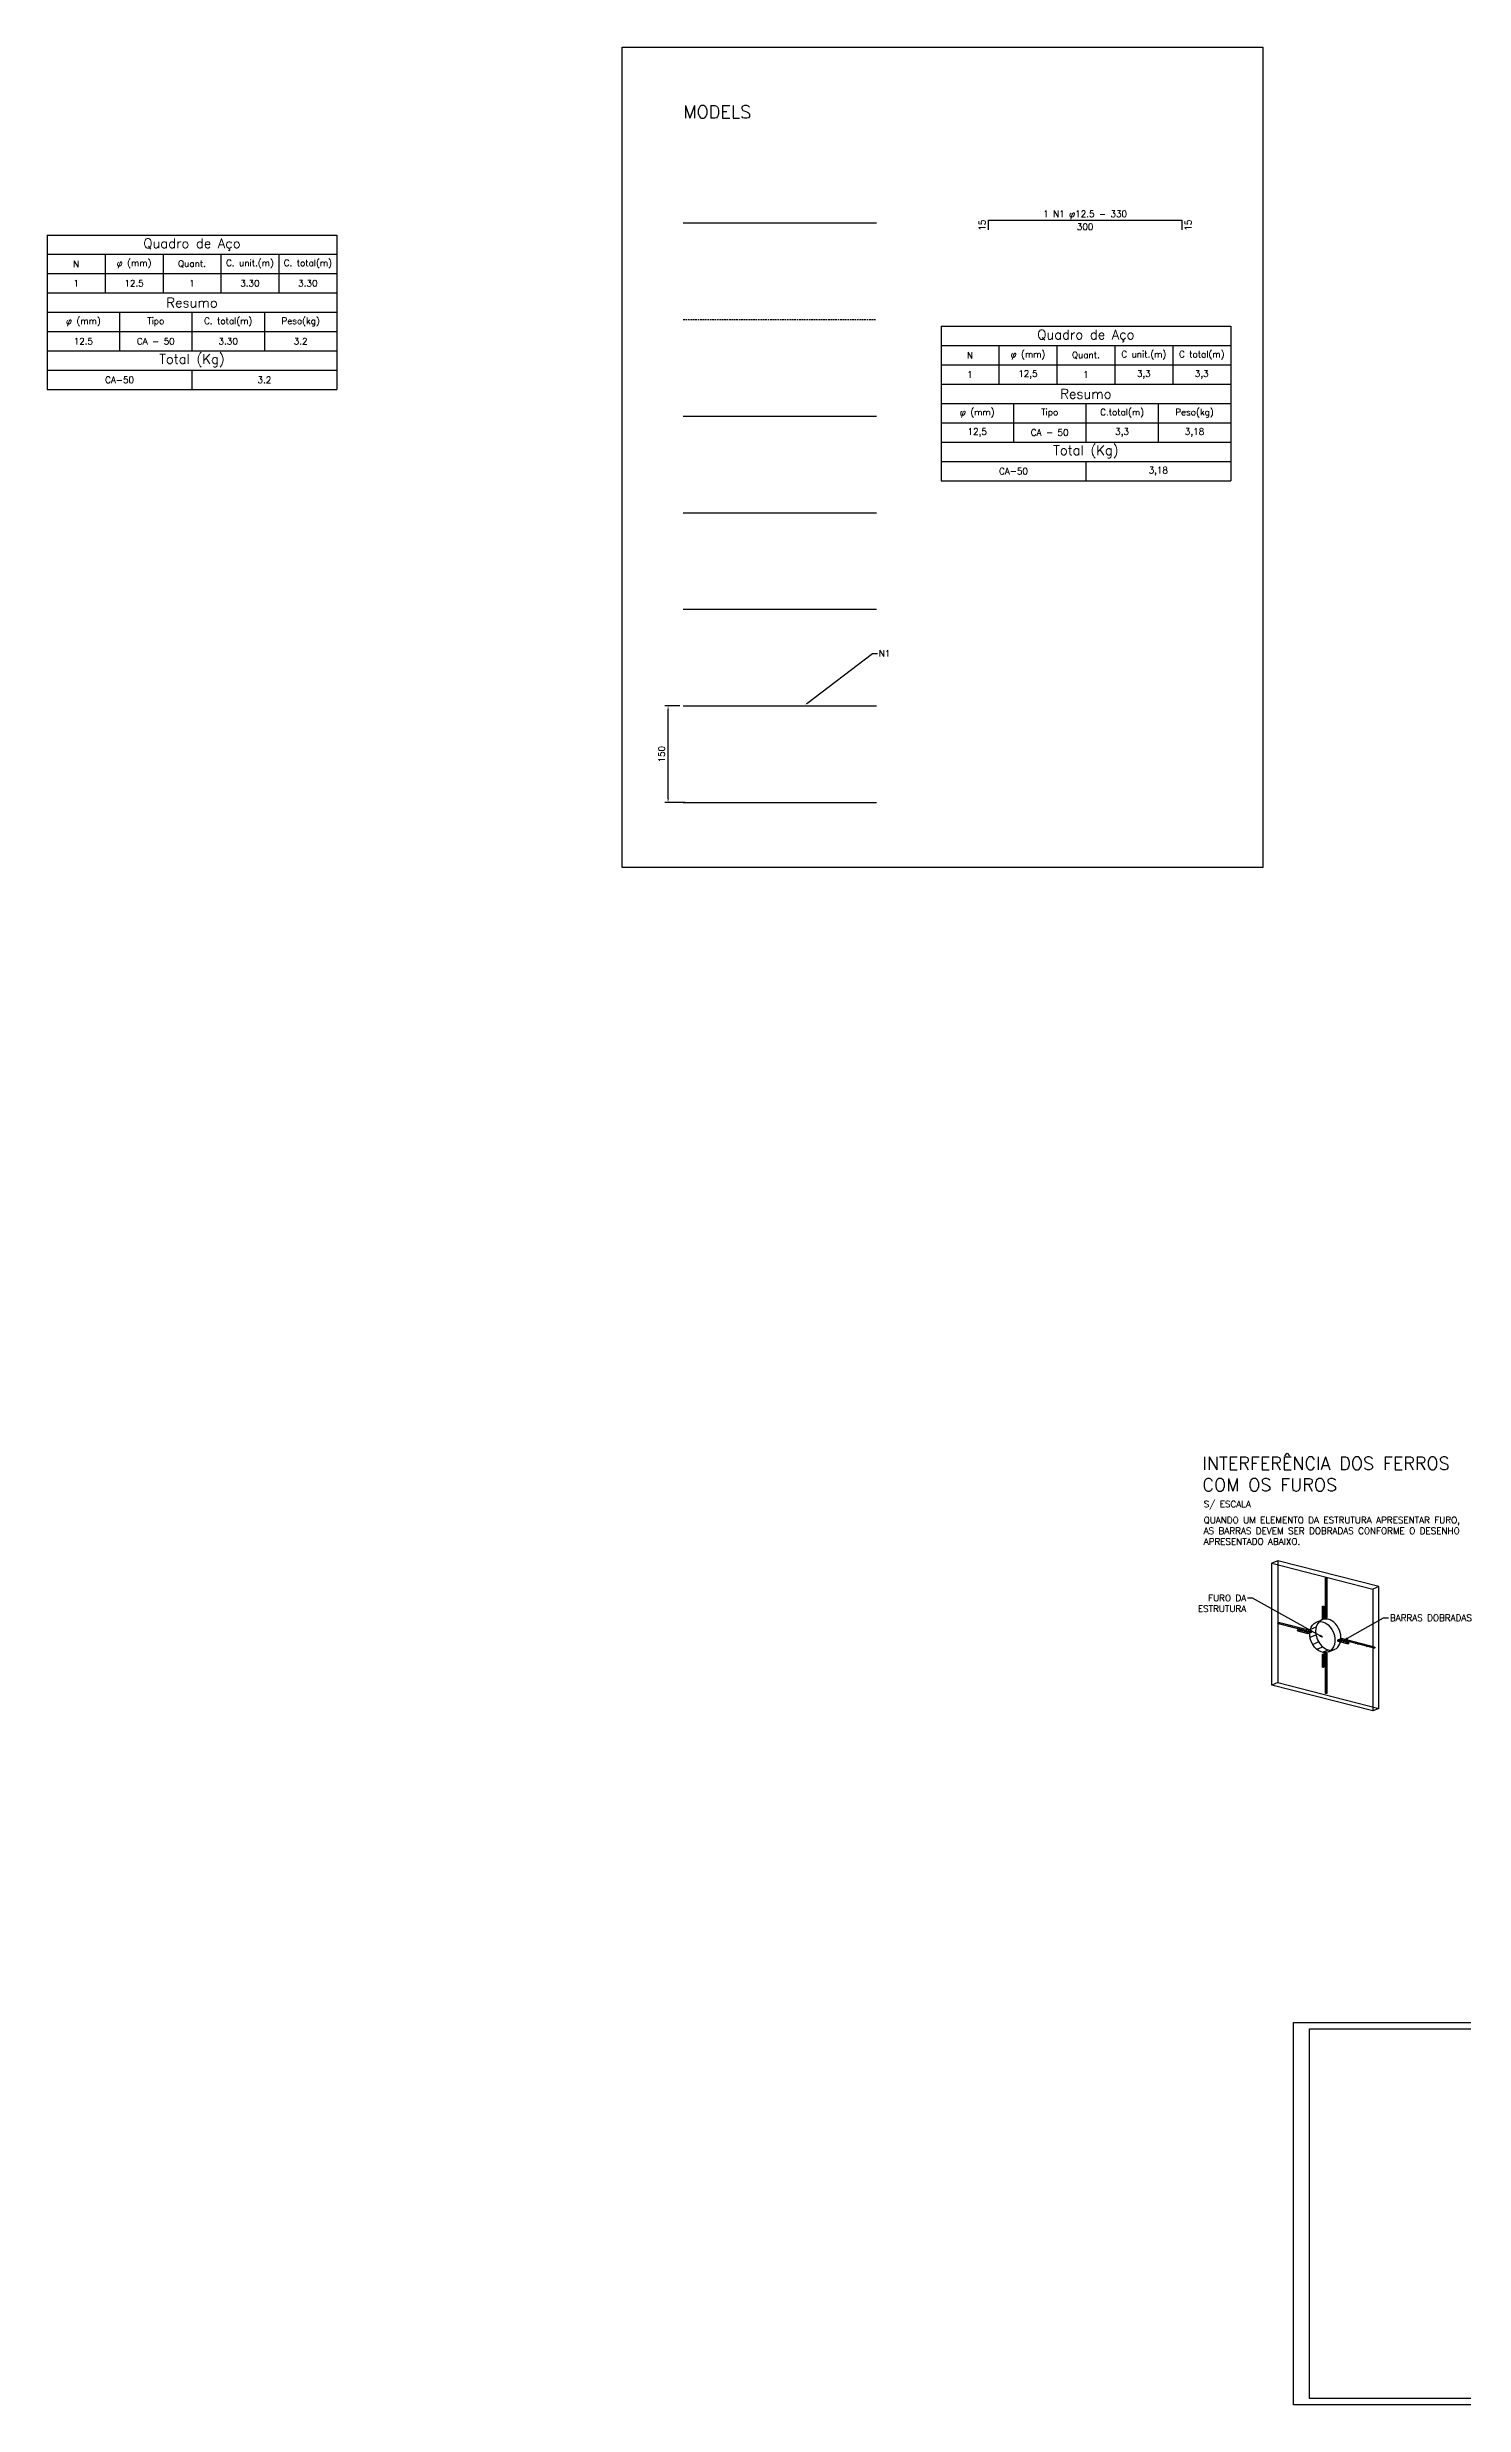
# Model space of a CAD drawing. Header units: inches. Extents: x 204712 to 217368, y 8428740 to 8432917.
# Drawn here: x 204712 to 206913, y 8429256 to 8432917 of the extents above; entities that cross this region are included whole.
import ezdxf
from ezdxf import colors
from ezdxf.entities.mleader import LeaderData, LeaderLine
from ezdxf.enums import TextEntityAlignment as Align
from ezdxf.math import Vec2, Vec3

# ---------------------------------------------------------------- set-up
doc = ezdxf.new("R2010")
doc.units = ezdxf.units.IN
doc.header["$LTSCALE"] = 10
doc.header["$MEASUREMENT"] = 0
doc.linetypes.add('DASHDOT', pattern=[1, 0.5, -0.25, 0, -0.25])
doc.linetypes.add('HIDDEN', pattern=[0.375, 0.25, -0.125])
for name, color, linetype in [('05', 5, 'Continuous'), ('1', 1, 'Continuous'), ('2', 2, 'Continuous'), ('3', 3, 'Continuous'), ('4', 4, 'Continuous'), ('5', 5, 'Continuous'), ('BAR-EIXOS', 80, 'DASHDOT'), ('hidden', 1, 'HIDDEN'), ('Layer8', 8, 'Continuous'), ('MARGEM-01', 1, 'Continuous'), ('MARGEM-02', 5, 'Continuous'), ('Parede', 3, 'Continuous'), ('PH-2201', 7, 'Continuous')]:
    doc.layers.add(name, color=color, linetype=linetype)
doc.styles.add('ROMANS', font='romans')
doc.styles.add('STYLE-ROMANS', font='romans.shx')
doc.dimstyles.new('DIST 1-50', dxfattribs={"dimtxt": 10, "dimasz": 7, "dimexe": 5, "dimexo": 5, "dimgap": 5, "dimtad": 1, "dimdec": 0, "dimzin": 12, "dimdsep": 46, "dimtxsty": 'STYLE-ROMANS', "dimblk2": 'OBLIQUE', "dimcen": 0, "dimdle": 5, "dimclrd": 1, "dimclre": 1, "dimclrt": 3, "dimadec": 1, "dimazin": 0, "dimtfac": 1, "dimtdec": 0, "dimtix": 1, "dimtmove": 1, "dimatfit": 3, "dimldrblk": 'OPEN30', "dimfxl": 0, "dimtolj": 1, "dimtzin": 0, "dimarcsym": 0})
doc.dimstyles.new('FERRO 1-50', dxfattribs={"dimtxt": 10, "dimasz": 5, "dimexe": 5, "dimexo": 5, "dimgap": 5, "dimtad": 1, "dimdec": 0, "dimzin": 12, "dimdsep": 46, "dimtxsty": 'STYLE-ROMANS', "dimblk1": 'OBLIQUE', "dimblk2": 'OBLIQUE', "dimsah": 1, "dimcen": 0, "dimdle": 5, "dimse1": 1, "dimse2": 1, "dimsd1": 1, "dimsd2": 1, "dimclrd": 1, "dimclre": 1, "dimclrt": 3, "dimadec": 1, "dimazin": 3, "dimtfac": 1, "dimtdec": 0, "dimtix": 1, "dimtmove": 1, "dimatfit": 3, "dimldrblk": 'OPEN30', "dimfxl": 0, "dimtolj": 1, "dimtzin": 0, "dimarcsym": 0})
pattern_1 = [(45, (-1256.074, -8.4796), (-2.2097086912, 2.2097086912), [])]

# ---------------------------------------------------------------- blocks, each defined once
blk = doc.blocks.new('*D22')
at = {"layer": 'Defpoints', "color": 0}
for p in [(206174.8, 8432648.3), (206174.8, 8432648.3), (206174.8, 8432633.3)]:
    blk.add_point(p, dxfattribs=at)
at = {"layer": '1', "color": 3, "insert": (206164.8, 8432640.8), "char_height": 10, "attachment_point": 5, "rotation": 90, "style": 'STYLE-ROMANS'}
blk.add_mtext('\\A1;15', dxfattribs=at)
blk = doc.blocks.new('_Oblique')
at = {"layer": 'BAR-EIXOS', "color": 0, "lineweight": -2}
blk.add_line((-0.5, -0.5), (0.5, 0.5), dxfattribs=at)
blk = doc.blocks.new('_Open30')
at = {"layer": 'Layer8', "color": 0, "lineweight": -2}
for p, q in [((-1, 0.27), (0, 0)), ((0, 0), (-1, -0.27)), ((0, 0), (-1, 0))]:
    blk.add_line(p, q, dxfattribs=at)
blk = doc.blocks.new('*D23')
at = {"layer": 'Defpoints', "color": 0}
for p in [(206174.8, 8432648.3), (206474.8, 8432648.3), (206474.8, 8432628.3)]:
    blk.add_point(p, dxfattribs=at)
at = {"layer": '1', "color": 3, "insert": (206324.8, 8432638.3), "char_height": 10, "attachment_point": 5, "style": 'STYLE-ROMANS'}
blk.add_mtext('\\A1;300', dxfattribs=at)
blk = doc.blocks.new('*D24')
at = {"layer": 'Defpoints', "color": 0}
for p in [(206474.8, 8432648.3), (206474.8, 8432633.3), (206494.8, 8432633.3)]:
    blk.add_point(p, dxfattribs=at)
at = {"layer": '1', "color": 3, "insert": (206484.8, 8432640.8), "char_height": 10, "attachment_point": 5, "rotation": 90, "style": 'STYLE-ROMANS'}
blk.add_mtext('\\A1;15', dxfattribs=at)
blk = doc.blocks.new('*T26')
at = {"layer": '3', "color": 0, "linetype": 'ByBlock', "lineweight": -2}
for p, q in [((0, 0), (450, 0)), ((0, 0), (0, -90)), ((450, 0), (450, -90)), ((0, -30), (450, -30)), ((90, -30), (90, -90)), ((180, -30), (180, -90)), ((270, -30), (270, -90)), ((360, -30), (360, -90)), ((0, -60), (450, -60)), ((0, -90), (450, -90))]:
    blk.add_line(p, q, dxfattribs=at)
at = {"layer": '3', "color": 2, "char_height": 10, "width": 87, "attachment_point": 5, "style": 'ROMANS'}
for s, insert in [('φ (mm)', (135, -45)), ('C unit.(m)', (315, -45)), ('C total(m)', (405, -45)), ('N', (45, -45)), ('1', (45, -75)), ('12,5', (135, -75)), ('Quant.', (225, -45)), ('1', (225, -75)), ('3,3', (315, -75)), ('3,3', (405, -75))]:
    blk.add_mtext(s, dxfattribs=dict(at, insert=insert))
at = {"layer": '3', "color": 4, "insert": (225, -15), "char_height": 15, "width": 447, "attachment_point": 5, "style": 'ROMANS'}
blk.add_mtext('Quadro de Aço', dxfattribs=at)
blk = doc.blocks.new('*T27')
at = {"layer": '3', "color": 0, "linetype": 'ByBlock', "lineweight": -2}
for p, q in [((0, 0), (450, 0)), ((0, 0), (0, -90)), ((450, 0), (450, -90)), ((0, -30), (450, -30)), ((112.5, -30), (112.5, -90)), ((225, -30), (225, -90)), ((337.5, -30), (337.5, -90)), ((0, -60), (450, -60)), ((0, -90), (450, -90))]:
    blk.add_line(p, q, dxfattribs=at)
at = {"layer": '3', "color": 2, "char_height": 10, "width": 109.5, "attachment_point": 5, "style": 'ROMANS'}
for s, insert in [('φ (mm)', (56.25, -45)), ('C.total(m)', (281.25, -45)), ('Peso(kg)', (393.75, -45)), ('12,5', (56.25, -75)), ('CA - 50', (168.75, -75)), ('Tipo', (168.75, -45)), ('3,3', (281.25, -75)), ('3,18', (393.75, -75))]:
    blk.add_mtext(s, dxfattribs=dict(at, insert=insert))
at = {"layer": '3', "color": 4, "insert": (225, -15), "char_height": 15, "width": 447, "attachment_point": 5, "style": 'ROMANS'}
blk.add_mtext('Resumo', dxfattribs=at)
blk = doc.blocks.new('*T28')
at = {"layer": '3', "color": 0, "linetype": 'ByBlock', "lineweight": -2}
for p, q in [((0, 0), (450, 0)), ((0, 0), (0, -60)), ((450, 0), (450, -60)), ((0, -30), (450, -30)), ((225, -30), (225, -60)), ((0, -60), (450, -60))]:
    blk.add_line(p, q, dxfattribs=at)
at = {"layer": '3', "color": 4, "insert": (225, -15), "char_height": 15, "width": 447, "attachment_point": 5, "style": 'ROMANS'}
blk.add_mtext('Total (Kg)', dxfattribs=at)
at = {"layer": '3', "color": 2, "char_height": 10, "width": 222, "attachment_point": 5, "style": 'ROMANS'}
for s, insert in [('CA-50', (112.5, -45)), ('3,18', (337.5, -45))]:
    blk.add_mtext(s, dxfattribs=dict(at, insert=insert))
blk = doc.blocks.new('*D48')
at = {"color": 1, "lineweight": -2}
for p, q in [((205695.5, 8431894.2), (205672, 8431894.2)), ((205677, 8431751.2), (205677, 8431887.2)), ((205703.6, 8431744.2), (205672, 8431744.2))]:
    blk.add_line(p, q, dxfattribs=at)
at = {"color": 1}
for points in [[(205675.8, 8431887.2), (205678.2, 8431887.2), (205677, 8431894.2)], [(205675.8, 8431751.2), (205678.2, 8431751.2), (205677, 8431744.2)]]:
    blk.add_solid(points, dxfattribs=at)
at = {"layer": 'Defpoints', "color": 0}
for p in [(205677, 8431894.2), (205700.5, 8431894.2), (205708.6, 8431744.2)]:
    blk.add_point(p, dxfattribs=at)
at = {"color": 3, "insert": (205667, 8431819.2), "char_height": 10, "attachment_point": 5, "rotation": 90, "style": 'STYLE-ROMANS'}
blk.add_mtext('\\A1;150', dxfattribs=at)
blk = doc.blocks.new('JJJ')
at = {"layer": '4', "extrusion": (-2.77556e-17, 0.945808, 0.324727)}
for p, q in [((-10.6, 8.1), (-16.2, 5.8)), ((-16, 4.1), (0, 0)), ((-14.9, 5.9), (0.5, 1.9)), ((-10.5, 6), (-14.8, 4.2)), ((40.8, -5.1), (-10.6, 8.1)), ((40.3, -7), (-10.5, 6))]:
    blk.add_line(p, q, dxfattribs=at)
at = {"layer": '4'}
for centre, major_axis, ratio, start_param, end_param in [((-15.5, 5), (1.4, 0.1), 0.671711, 1.523122, 4.664715), ((-15.5, 5), (1.4, 0.1), 0.671711, 4.664715, 7.806307), ((-10.5, 7), (0.07, -1.05), 0.143569, 2.682169, 5.823762), ((-10.5, 7), (0.07, -1.05), 0.143569, 5.823762, 8.965355)]:
    blk.add_ellipse(centre, major_axis=major_axis, ratio=ratio, start_param=start_param, end_param=end_param, dxfattribs=at)
for centre in [(0.2, 1), (40.6, -6)]:
    blk.add_ellipse(centre, major_axis=(-0.247, -0.969), ratio=0.58451, dxfattribs=at)
blk = doc.blocks.new('LLL')
at = {"layer": '4'}
h = blk.add_hatch(dxfattribs=at)
h.set_pattern_fill('ANSI31', color=256, scale=25)
h.set_pattern_definition([(45, (-588489.7692, -8589866.591), (-2.2097086912, 2.2097086912), [])])
edge = h.paths.add_edge_path()
edge.add_ellipse((-17.4, 0.1), major_axis=(1.45, -0.37), ratio=0.668346, start_angle=0, end_angle=360)
edge.add_line((-17.6, -0.9), (-1.7, -4.9))
edge.add_ellipse((-2.6, -3.9), major_axis=(0.02, 1.6), ratio=0.693669, start_angle=234.7584, end_angle=307.212, ccw=False)
edge.add_ellipse((-1.7, -3.9), major_axis=(0.07, -1.05), ratio=0.143569, start_angle=153.677, end_angle=333.677, ccw=False)
edge.add_line((-1.8, -2.8), (-17.2, 1.1))
h = blk.add_hatch(dxfattribs=at)
h.set_pattern_fill('ANSI31', color=256, scale=25)
h.set_pattern_definition([(45, (-588505.7008, -8589862.552), (-2.2097086912, 2.2097086912), [])])
edge = h.paths.add_edge_path()
edge.add_ellipse((-12.7, 2.2), major_axis=(-1.4, -0.1), ratio=0.671711, start_angle=267.2685, end_angle=447.2685, ccw=False)
edge.add_line((-13.4, 3), (-17.7, 1.2))
edge.add_ellipse((-17.7, 0.2), major_axis=(0.07, -1.05), ratio=0.143569, start_angle=153.677, end_angle=333.677, ccw=False)
edge.add_ellipse((-17.7, 0.2), major_axis=(0.07, -1.05), ratio=0.143569, start_angle=333.677, end_angle=513.677, ccw=False)
edge.add_line((-17.5, -0.9), (-12, 1.4))
edge.add_ellipse((-12.7, 2.2), major_axis=(-1.4, -0.1), ratio=0.671711, start_angle=87.2685, end_angle=267.2685, ccw=False)
for p, q in [((-12.2, 1.1), (-10.6, 2.7)), ((-5.2, -0.7), (-3.5, 0.9)), ((-1.6, -1.6), (0, 0)), ((1.9, -2.5), (3.5, -0.9)), ((5.4, -3.4), (7, -1.8)), ((8.9, -4.3), (10.6, -2.7)), ((12.4, -5.2), (14.1, -3.6)), ((16, -6.1), (17.6, -4.5)), ((19.5, -7), (21.1, -5.4)), ((23, -7.9), (24.6, -6.3)), ((26.5, -8.8), (28.2, -7.2)), ((30, -9.7), (31.7, -8.1)), ((33.6, -10.6), (35.2, -9)), ((37.1, -11.5), (38.7, -9.9))]:
    blk.add_line(p, q, dxfattribs=at)
at = {"layer": '1'}
blk.add_blockref('JJJ', (-2.1, -4.8), dxfattribs=at)
blk = doc.blocks.new('JJH')
at = {"layer": '4'}
h = blk.add_hatch(dxfattribs=at)
h.set_pattern_fill('ANSI31', color=256, scale=25)
h.set_pattern_definition(pattern_1)
edge = h.paths.add_edge_path()
edge.add_line((587256.6, 8589819.2), (587256.4, 8589819.1))
edge.add_ellipse((587255.6, 8589819.8), major_axis=(0.98, -0.656), ratio=0.301119, start_angle=229.5579, end_angle=409.5579, ccw=False)
edge.add_ellipse((587255.6, 8589819.8), major_axis=(0.98, -0.656), ratio=0.301119, start_angle=49.5579, end_angle=229.5579, ccw=False)
edge.add_line((587254.6, 8589820.4), (587254.6, 8589801))
edge.add_ellipse((587255.6, 8589800.9), major_axis=(-1, 0), ratio=0.324727, start_angle=0, end_angle=360)
edge.add_line((587256.6, 8589801), (587256.6, 8589819.2))
h = blk.add_hatch(dxfattribs=at)
h.set_pattern_fill('ANSI31', color=256, scale=25)
h.set_pattern_definition([(45, (-1232.804, -43.0823), (-2.2097086912, 2.2097086912), [])])
edge = h.paths.add_edge_path()
edge.add_ellipse((587260.2, 8589821.7), major_axis=(-1.4, -0.1), ratio=0.671711, start_angle=267.2685, end_angle=447.2685, ccw=False)
edge.add_line((587259.5, 8589822.5), (587255.2, 8589820.7))
edge.add_ellipse((587255.2, 8589819.6), major_axis=(0.07, -1.05), ratio=0.143569, start_angle=153.677, end_angle=333.677, ccw=False)
edge.add_ellipse((587255.2, 8589819.6), major_axis=(0.07, -1.05), ratio=0.143569, start_angle=333.677, end_angle=513.677, ccw=False)
edge.add_line((587255.3, 8589818.6), (587260.9, 8589820.9))
edge.add_ellipse((587260.2, 8589821.7), major_axis=(-1.4, -0.1), ratio=0.671711, start_angle=87.2685, end_angle=267.2685, ccw=False)
at = {"layer": '4', "extrusion": (-2.77556e-17, 0.945808, 0.324727)}
for p, q in [((587260.7, 8589823, -58.7), (587254.6, 8589820.5, -58.7)), ((587254.6, 8589820.5, -58.7), (587260.7, 8589823, -58.7)), ((587254.6, 8589820.5, -58.7), (587260.7, 8589823, -58.7)), ((587260.7, 8589823, -58.7), (587254.6, 8589820.5, -58.7)), ((587254.6, 8589820.4, -58.7), (587254.6, 8589800.9, -58.7)), ((587254.6, 8589800.9, -58.7), (587254.6, 8589820.4, -58.7)), ((587254.6, 8589800.9, -58.7), (587254.6, 8589820.4, -58.7)), ((587254.6, 8589820.4, -58.7), (587254.6, 8589800.9, -58.7)), ((587260.3, 8589820.7, -58.7), (587256.5, 8589819.1, -58.7)), ((587256.5, 8589819.1, -58.7), (587260.3, 8589820.7, -58.7)), ((587256.5, 8589819.1, -58.7), (587260.3, 8589820.7, -58.7)), ((587260.3, 8589820.7, -58.7), (587256.5, 8589819.1, -58.7)), ((587256.6, 8589819.3, -58.7), (587256.6, 8589800.9, -58.7)), ((587256.6, 8589800.9, -58.7), (587256.6, 8589819.3, -58.7)), ((587256.6, 8589800.9, -58.7), (587256.6, 8589819.3, -58.7)), ((587256.6, 8589819.3, -58.7), (587256.6, 8589800.9, -58.7)), ((587259.5, 8589760.4, -58.7), (587259.5, 8589821.3, -58.7)), ((587259.5, 8589821.3, -58.7), (587259.5, 8589760.4, -58.7)), ((587259.5, 8589821.3, -58.7), (587259.5, 8589760.4, -58.7)), ((587259.5, 8589760.4, -58.7), (587259.5, 8589821.3, -58.7)), ((587261.5, 8589760.4, -58.7), (587261.5, 8589822.5, -58.7)), ((587261.5, 8589822.5, -58.7), (587261.5, 8589760.4, -58.7)), ((587261.5, 8589822.5, -58.7), (587261.5, 8589760.4, -58.7)), ((587261.5, 8589760.4, -58.7), (587261.5, 8589822.5, -58.7))]:
    blk.add_line(p, q, dxfattribs=at)
at = {"layer": '4'}
for p, q in [((587259.5, 8589818.1, -58.7), (587261.5, 8589820.1, -58.7)), ((587259.5, 8589813.7, -58.7), (587261.5, 8589815.7, -58.7)), ((587259.5, 8589809.2, -58.7), (587261.5, 8589811.2, -58.7)), ((587259.5, 8589804.8, -58.7), (587261.5, 8589806.8, -58.7)), ((587259.5, 8589800.4, -58.7), (587261.5, 8589802.4, -58.7)), ((587259.5, 8589796, -58.7), (587261.5, 8589798, -58.7)), ((587259.5, 8589791.6, -58.7), (587261.5, 8589793.6, -58.7)), ((587259.5, 8589787.1, -58.7), (587261.5, 8589789.1, -58.7)), ((587259.5, 8589782.7, -58.7), (587261.5, 8589784.7, -58.7)), ((587259.5, 8589778.3, -58.7), (587261.5, 8589780.3, -58.7)), ((587259.5, 8589773.9, -58.7), (587261.5, 8589775.9, -58.7)), ((587259.5, 8589769.5, -58.7), (587261.5, 8589771.5, -58.7)), ((587259.5, 8589765, -58.7), (587261.5, 8589767, -58.7)), ((587259.5, 8589760.6, -58.7), (587261.5, 8589762.6, -58.7))]:
    blk.add_line(p, q, dxfattribs=at)
for centre, major_axis, ratio, start_param, end_param in [((587255.6, 8589819.8, -58.7), (0.98, -0.656), 0.301119, 0.864948, 4.006541), ((587255.6, 8589819.8, -58.7), (0.98, -0.656), 0.301119, 0.864948, 4.006541), ((587255.6, 8589819.8, -58.7), (0.98, -0.656), 0.301119, 0.864948, 4.006541), ((587255.6, 8589819.8, -58.7), (0.98, -0.656), 0.301119, 0.864948, 4.006541), ((587255.6, 8589819.8, -58.7), (0.98, -0.656), 0.301119, 4.006541, 7.148134), ((587255.6, 8589819.8, -58.7), (0.98, -0.656), 0.301119, 4.006541, 7.148134), ((587255.6, 8589819.8, -58.7), (0.98, -0.656), 0.301119, 4.006541, 7.148134), ((587255.6, 8589819.8, -58.7), (0.98, -0.656), 0.301119, 4.006541, 7.148134), ((587260.5, 8589821.9, -58.7), (-0.76, -1.14), 0.570101, 4.91114, 8.052732), ((587260.5, 8589821.9, -58.7), (-0.76, -1.14), 0.570101, 4.91114, 8.052732), ((587260.5, 8589821.9, -58.7), (-0.76, -1.14), 0.570101, 4.91114, 8.052732), ((587260.5, 8589821.9, -58.7), (-0.76, -1.14), 0.570101, 4.91114, 8.052732), ((587260.5, 8589821.9, -58.7), (-0.76, -1.14), 0.570101, 1.769547, 4.91114), ((587260.5, 8589821.9, -58.7), (-0.76, -1.14), 0.570101, 1.769547, 4.91114), ((587260.5, 8589821.9, -58.7), (-0.76, -1.14), 0.570101, 1.769547, 4.91114), ((587260.5, 8589821.9, -58.7), (-0.76, -1.14), 0.570101, 1.769547, 4.91114)]:
    blk.add_ellipse(centre, major_axis=major_axis, ratio=ratio, start_param=start_param, end_param=end_param, dxfattribs=at)
for centre, major_axis in [((587255.6, 8589800.9, -58.7), (-1, 0)), ((587255.6, 8589800.9, -58.7), (1, 0)), ((587255.6, 8589800.9, -58.7), (1, 0)), ((587255.6, 8589800.9, -58.7), (-1, 0)), ((587260.5, 8589760.4, -58.7), (-1, 0)), ((587260.5, 8589760.4, -58.7), (1, 0)), ((587260.5, 8589760.4, -58.7), (1, 0)), ((587260.5, 8589760.4, -58.7), (-1, 0))]:
    blk.add_ellipse(centre, major_axis=major_axis, ratio=0.324727, dxfattribs=at)
at = {"layer": '1'}
blk.add_blockref('LLL', (587296.7, 8589842, -58.7), dxfattribs=at)
blk = doc.blocks.new('TTT')
at = {"layer": '4'}
h = blk.add_hatch(dxfattribs=at)
h.set_pattern_fill('ANSI31', color=256, scale=25)
h.set_pattern_definition(pattern_1)
edge = h.paths.add_edge_path()
edge.add_ellipse((587216.3, 8589858.3), major_axis=(-0.247, -0.969), ratio=0.58451, start_angle=0, end_angle=360)
edge.add_line((587216.1, 8589857.3), (587232, 8589853.2))
edge.add_ellipse((587232, 8589854.2), major_axis=(0.07, -1.05), ratio=0.143569, start_angle=333.677, end_angle=513.677, ccw=False)
edge.add_ellipse((587232, 8589854.2), major_axis=(0.07, -1.05), ratio=0.143569, start_angle=153.677, end_angle=333.677, ccw=False)
edge.add_line((587231.9, 8589855.3), (587216.5, 8589859.2))
h = blk.add_hatch(dxfattribs=at)
h.set_pattern_fill('ANSI31', color=256, scale=25)
h.set_pattern_definition(pattern_1)
edge = h.paths.add_edge_path()
edge.add_ellipse((587236.9, 8589856.3), major_axis=(-1.4, -0.1), ratio=0.671711, start_angle=267.2685, end_angle=447.2685, ccw=False)
edge.add_line((587236.2, 8589857.1), (587231.9, 8589855.3))
edge.add_ellipse((587232, 8589854.2), major_axis=(0.07, -1.05), ratio=0.143569, start_angle=153.677, end_angle=333.677, ccw=False)
edge.add_ellipse((587232, 8589854.2), major_axis=(0.07, -1.05), ratio=0.143569, start_angle=333.677, end_angle=513.677, ccw=False)
edge.add_line((587232.1, 8589853.2), (587237.6, 8589855.5))
edge.add_ellipse((587236.9, 8589856.3), major_axis=(-1.4, -0.1), ratio=0.671711, start_angle=87.2685, end_angle=267.2685, ccw=False)
at = {"layer": '4', "extrusion": (-2.77556e-17, 0.945808, 0.324727)}
for p, q in [((587236.4, 8589855.4, -58.7), (587185.6, 8589868.4, -58.7)), ((587237.5, 8589857.2, -58.7), (587186.1, 8589870.3, -58.7)), ((587216, 8589857.3, -58.7), (587232, 8589853.2, -58.7)), ((587216.5, 8589859.2, -58.7), (587231.9, 8589855.3, -58.7)), ((587232.1, 8589853.2, -58.7), (587237.6, 8589855.5, -58.7))]:
    blk.add_line(p, q, dxfattribs=at)
at = {"layer": '4'}
for p, q in [((587185.9, 8589868.3, -58.7), (587187.6, 8589869.9, -58.7)), ((587210.6, 8589862, -58.7), (587212.2, 8589863.6, -58.7)), ((587214.1, 8589861.1, -58.7), (587215.8, 8589862.7, -58.7)), ((587217.6, 8589860.2, -58.7), (587219.3, 8589861.8, -58.7)), ((587235.6, 8589856, -58.7), (587236.8, 8589857.2, -58.7))]:
    blk.add_line(p, q, dxfattribs=at)
for centre in [(587185.8, 8589869.3, -58.7), (587216.3, 8589858.3, -58.7)]:
    blk.add_ellipse(centre, major_axis=(-0.247, -0.969), ratio=0.58451, dxfattribs=at)
blk.add_ellipse((587236.9, 8589856.3, -58.7), major_axis=(-1.4, -0.1), ratio=0.671711, start_param=1.523122, end_param=4.664715, dxfattribs=at)
blk = doc.blocks.new('WWW')
at = {"layer": '4'}
for p, q in [((587189.5, 8589867.4, -58.7), (587191.1, 8589869, -58.7)), ((587193, 8589866.5, -58.7), (587194.6, 8589868.1, -58.7)), ((587196.5, 8589865.6, -58.7), (587198.2, 8589867.2, -58.7)), ((587200, 8589864.7, -58.7), (587201.7, 8589866.3, -58.7)), ((587203.6, 8589863.8, -58.7), (587205.2, 8589865.4, -58.7)), ((587207.1, 8589862.9, -58.7), (587208.7, 8589864.5, -58.7)), ((587221.2, 8589859.3, -58.7), (587222.8, 8589860.9, -58.7)), ((587224.7, 8589858.4, -58.7), (587226.3, 8589860, -58.7)), ((587228.2, 8589857.5, -58.7), (587229.8, 8589859.1, -58.7)), ((587231.7, 8589856.6, -58.7), (587233.4, 8589858.2, -58.7))]:
    blk.add_line(p, q, dxfattribs=at)
at = {"layer": '4', "extrusion": (-2.77556e-17, 0.945808, 0.324727)}
blk.add_line((587231.9, 8589855.3, -58.7), (587236.2, 8589857.1, -58.7), dxfattribs=at)
at = {"layer": '4'}
for start_param, end_param in [(2.682169, 5.823762), (5.823762, 8.965355)]:
    blk.add_ellipse((587232, 8589854.2, -58.7), major_axis=(0.07, -1.05), ratio=0.143569, start_param=start_param, end_param=end_param, dxfattribs=at)
at = {"layer": '1'}
blk.add_blockref('TTT', (0, 0), dxfattribs=at)
blk = doc.blocks.new('RER')
at = {"layer": '4'}
h = blk.add_hatch(dxfattribs=at)
h.set_pattern_fill('ANSI31', color=256, scale=25)
h.set_pattern_definition([(45, (-1233.4827, 13.5113), (-2.2097086912, 2.2097086912), [])])
edge = h.paths.add_edge_path()
edge.add_ellipse((587259.5, 8589878.3), major_axis=(-1.4, -0.1), ratio=0.671711, start_angle=267.2685, end_angle=447.2685, ccw=False)
edge.add_line((587258.8, 8589879.1), (587254.5, 8589877.3))
edge.add_ellipse((587254.6, 8589876.2), major_axis=(0.07, -1.05), ratio=0.143569, start_angle=153.677, end_angle=333.677, ccw=False)
edge.add_ellipse((587254.6, 8589876.2), major_axis=(0.07, -1.05), ratio=0.143569, start_angle=333.677, end_angle=513.677, ccw=False)
edge.add_line((587254.7, 8589875.2), (587260.2, 8589877.5))
edge.add_ellipse((587259.5, 8589878.3), major_axis=(-1.4, -0.1), ratio=0.671711, start_angle=87.2685, end_angle=267.2685, ccw=False)
h = blk.add_hatch(dxfattribs=at)
h.set_pattern_fill('ANSI31', color=256, scale=25)
h.set_pattern_definition([(45, (-1256.004, 28.8187), (-2.2097086912, 2.2097086912), [])])
edge = h.paths.add_edge_path()
edge.add_ellipse((587255.6, 8589875.5), major_axis=(0.925, 0.998), ratio=0.373921, start_angle=300.0503, end_angle=480.0503)
edge.add_ellipse((587255.6, 8589875.5), major_axis=(0.819, 0.114), ratio=0.49351, start_angle=192.7754, end_angle=372.7754)
edge.add_line((587254.6, 8589875), (587254.6, 8589894.4))
edge.add_ellipse((587255.6, 8589895.5), major_axis=(-1, 0), ratio=0.324727, start_angle=0, end_angle=360, ccw=False)
edge.add_line((587256.6, 8589894.3), (587256.6, 8589876.2))
edge.add_line((587256.6, 8589876.2), (587256.5, 8589876.2))
at = {"layer": '4', "extrusion": (-2.77556e-17, 0.945808, 0.324727)}
for p, q in [((587259.5, 8589879.2, -58.7), (587259.5, 8589940.1, -58.7)), ((587259.5, 8589940.1, -58.7), (587259.5, 8589879.2, -58.7)), ((587259.5, 8589940.1, -58.7), (587259.5, 8589879.2, -58.7)), ((587259.5, 8589879.2, -58.7), (587259.5, 8589940.1, -58.7)), ((587261.5, 8589878.1, -58.7), (587261.5, 8589940.1, -58.7)), ((587261.5, 8589940.1, -58.7), (587261.5, 8589878.1, -58.7)), ((587261.5, 8589940.1, -58.7), (587261.5, 8589878.1, -58.7)), ((587261.5, 8589878.1, -58.7), (587261.5, 8589940.1, -58.7)), ((587254.6, 8589895.5, -58.7), (587254.6, 8589876, -58.7)), ((587254.6, 8589876, -58.7), (587254.6, 8589895.5, -58.7)), ((587254.6, 8589876, -58.7), (587254.6, 8589895.5, -58.7)), ((587254.6, 8589895.5, -58.7), (587254.6, 8589876, -58.7)), ((587255.4, 8589875.4, -58.7), (587261.4, 8589877.9, -58.7)), ((587261.4, 8589877.9, -58.7), (587255.4, 8589875.4, -58.7)), ((587261.4, 8589877.9, -58.7), (587255.4, 8589875.4, -58.7)), ((587255.4, 8589875.4, -58.7), (587261.4, 8589877.9, -58.7)), ((587255.7, 8589877.7, -58.7), (587259.6, 8589879.3, -58.7)), ((587259.6, 8589879.3, -58.7), (587255.7, 8589877.7, -58.7)), ((587259.6, 8589879.3, -58.7), (587255.7, 8589877.7, -58.7)), ((587255.7, 8589877.7, -58.7), (587259.6, 8589879.3, -58.7)), ((587256.6, 8589895.5, -58.7), (587256.6, 8589877.2, -58.7)), ((587256.6, 8589877.2, -58.7), (587256.6, 8589895.5, -58.7)), ((587256.6, 8589877.2, -58.7), (587256.6, 8589895.5, -58.7)), ((587256.6, 8589895.5, -58.7), (587256.6, 8589877.2, -58.7))]:
    blk.add_line(p, q, dxfattribs=at)
at = {"layer": '4'}
for p, q in [((587259.5, 8589937.4, -58.7), (587261.5, 8589939.4, -58.7)), ((587259.5, 8589933, -58.7), (587261.5, 8589935, -58.7)), ((587259.5, 8589928.6, -58.7), (587261.5, 8589930.6, -58.7)), ((587259.5, 8589924.1, -58.7), (587261.5, 8589926.1, -58.7)), ((587259.5, 8589919.7, -58.7), (587261.5, 8589921.7, -58.7)), ((587259.5, 8589915.3, -58.7), (587261.5, 8589917.3, -58.7)), ((587259.5, 8589910.9, -58.7), (587261.5, 8589912.9, -58.7)), ((587259.5, 8589906.5, -58.7), (587261.5, 8589908.5, -58.7)), ((587259.5, 8589902, -58.7), (587261.5, 8589904, -58.7)), ((587259.5, 8589897.6, -58.7), (587261.5, 8589899.6, -58.7)), ((587259.5, 8589893.2, -58.7), (587261.5, 8589895.2, -58.7)), ((587259.5, 8589888.8, -58.7), (587261.5, 8589890.8, -58.7)), ((587259.5, 8589884.4, -58.7), (587261.5, 8589886.4, -58.7)), ((587259.5, 8589879.9, -58.7), (587261.5, 8589881.9, -58.7))]:
    blk.add_line(p, q, dxfattribs=at)
for centre, major_axis in [((587260.5, 8589940.1, -58.7), (-1, 0)), ((587260.5, 8589940.1, -58.7), (1, 0)), ((587260.5, 8589940.1, -58.7), (1, 0)), ((587260.5, 8589940.1, -58.7), (-1, 0)), ((587255.6, 8589895.5, -58.7), (-1, 0)), ((587255.6, 8589895.5, -58.7), (1, 0)), ((587255.6, 8589895.5, -58.7), (1, 0)), ((587255.6, 8589895.5, -58.7), (-1, 0))]:
    blk.add_ellipse(centre, major_axis=major_axis, ratio=0.324727, dxfattribs=at)
for centre, major_axis, ratio, start_param, end_param in [((587255.6, 8589876.6, -58.7), (0.76, 1.14), 0.570101, 4.91114, 8.052732), ((587255.6, 8589876.6, -58.7), (0.76, 1.14), 0.570101, 4.91114, 8.052732), ((587255.6, 8589876.6, -58.7), (0.76, 1.14), 0.570101, 4.91114, 8.052732), ((587255.6, 8589876.6, -58.7), (0.76, 1.14), 0.570101, 4.91114, 8.052732), ((587260.5, 8589878.6, -58.7), (-0.98, 0.656), 0.301119, 4.006541, 7.148134), ((587260.5, 8589878.6, -58.7), (-0.98, 0.656), 0.301119, 4.006541, 7.148134), ((587260.5, 8589878.6, -58.7), (-0.98, 0.656), 0.301119, 4.006541, 7.148134), ((587260.5, 8589878.6, -58.7), (-0.98, 0.656), 0.301119, 4.006541, 7.148134), ((587260.5, 8589878.6, -58.7), (-0.98, 0.656), 0.301119, 0.864948, 4.006541), ((587260.5, 8589878.6, -58.7), (-0.98, 0.656), 0.301119, 0.864948, 4.006541), ((587260.5, 8589878.6, -58.7), (-0.98, 0.656), 0.301119, 0.864948, 4.006541), ((587260.5, 8589878.6, -58.7), (-0.98, 0.656), 0.301119, 0.864948, 4.006541)]:
    blk.add_ellipse(centre, major_axis=major_axis, ratio=ratio, start_param=start_param, end_param=end_param, dxfattribs=at)
blk = doc.blocks.new('YHY')
at = {"layer": '3'}
for p, q in [((587175.7, 8589773.2), (587175.7, 8589962.4)), ((587175.7, 8589962.4), (587332.9, 8589922.2)), ((587185, 8589966.2), (587185, 8589777)), ((587342.2, 8589926.1), (587185, 8589966.2)), ((587185, 8589966.2), (587185, 8589777)), ((587185, 8589966.2), (587185, 8589777)), ((587342.2, 8589926.1), (587332.9, 8589922.2)), ((587332.9, 8589922.2), (587332.9, 8589733.1)), ((587342.2, 8589736.9), (587342.2, 8589926.1)), ((587185, 8589777), (587175.7, 8589773.2)), ((587185, 8589777), (587175.7, 8589773.2)), ((587185, 8589777), (587175.7, 8589773.2)), ((587332.9, 8589733.1), (587175.7, 8589773.2)), ((587185, 8589777), (587342.2, 8589736.9)), ((587185, 8589777), (587342.2, 8589736.9)), ((587185, 8589777), (587342.2, 8589736.9))]:
    blk.add_line(p, q, dxfattribs=at)
blk = doc.blocks.new('III')
at = {"layer": '3'}
for p, q in [((587235.2, 8589847.3), (587244.4, 8589851.1)), ((587235.6, 8589859.5), (587244.8, 8589863.4)), ((587239.3, 8589836.3), (587248.6, 8589840.1)), ((587245.7, 8589828.7), (587255, 8589832.5)), ((587254.4, 8589824.1), (587263.7, 8589827.9))]:
    blk.add_line(p, q, dxfattribs=at)
blk.add_ellipse((587254.3, 8589847.7), major_axis=(-9.5, 23.1), ratio=0.743572, dxfattribs=at)
blk.add_ellipse((587263.6, 8589851.5), major_axis=(9.5, -23.1), ratio=0.743572, start_param=4.205292, end_param=6.010027, dxfattribs=at)
blk = doc.blocks.new('A$C29213F75')
at = {"layer": 'MARGEM-01', "color": 1}
blk.add_line((1006, 297), (1016, 297), dxfattribs=at)
at = {"layer": 'MARGEM-01'}
blk.add_lwpolyline([(0, 594), (1016, 594), (1016, 0), (0, 0)], close=True, dxfattribs=at)
at = {"layer": 'MARGEM-02'}
blk.add_line((831, 10), (831, 584), dxfattribs=at)
blk.add_lwpolyline([(25, 584), (1006, 584), (1006, 10), (25, 10)], close=True, dxfattribs=at)
blk = doc.blocks.new('*T337')
at = {"layer": '3', "color": 0, "linetype": 'ByBlock', "lineweight": -2}
for p, q in [((0, 0), (450, 0)), ((0, 0), (0, -90)), ((450, 0), (450, -90)), ((0, -30), (450, -30)), ((90, -30), (90, -90)), ((180, -30), (180, -90)), ((270, -30), (270, -90)), ((360, -30), (360, -90)), ((0, -60), (450, -60)), ((0, -90), (450, -90))]:
    blk.add_line(p, q, dxfattribs=at)
at = {"layer": '3', "color": 2, "char_height": 10, "width": 87, "attachment_point": 5, "style": 'ROMANS'}
for s, insert in [('φ (mm)', (135, -45)), ('C. unit.(m)', (315, -45)), ('C. total(m)', (405, -45)), ('N', (45, -45)), ('1', (45, -75)), ('12.5', (135, -75)), ('Quant.', (225, -45)), ('1', (225, -75)), ('3.30', (315, -75)), ('3.30', (405, -75))]:
    blk.add_mtext(s, dxfattribs=dict(at, insert=insert))
at = {"layer": '3', "color": 4, "insert": (225, -15), "char_height": 15, "width": 447, "attachment_point": 5, "style": 'ROMANS'}
blk.add_mtext('Quadro de Aço', dxfattribs=at)
blk = doc.blocks.new('*T338')
at = {"layer": '3', "color": 0, "linetype": 'ByBlock', "lineweight": -2}
for p, q in [((0, 0), (450, 0)), ((0, 0), (0, -90)), ((450, 0), (450, -90)), ((0, -30), (450, -30)), ((112.5, -30), (112.5, -90)), ((225, -30), (225, -90)), ((337.5, -30), (337.5, -90)), ((0, -60), (450, -60)), ((0, -90), (450, -90))]:
    blk.add_line(p, q, dxfattribs=at)
at = {"layer": '3', "color": 2, "char_height": 10, "width": 109.5, "attachment_point": 5, "style": 'ROMANS'}
for s, insert in [('φ (mm)', (56.25, -45)), ('C. total(m)', (281.25, -45)), ('Peso(kg)', (393.75, -45)), ('12.5', (56.25, -75)), ('CA - 50', (168.75, -75)), ('Tipo', (168.75, -45)), ('3.30', (281.25, -75)), ('3.2', (393.75, -75))]:
    blk.add_mtext(s, dxfattribs=dict(at, insert=insert))
at = {"layer": '3', "color": 4, "insert": (225, -15), "char_height": 15, "width": 447, "attachment_point": 5, "style": 'ROMANS'}
blk.add_mtext('Resumo', dxfattribs=at)
blk = doc.blocks.new('*T339')
at = {"layer": '3', "color": 0, "linetype": 'ByBlock', "lineweight": -2}
for p, q in [((0, 0), (450, 0)), ((0, 0), (0, -60)), ((450, 0), (450, -60)), ((0, -30), (450, -30)), ((225, -30), (225, -60)), ((0, -60), (450, -60))]:
    blk.add_line(p, q, dxfattribs=at)
at = {"layer": '3', "color": 4, "insert": (225, -15), "char_height": 15, "width": 447, "attachment_point": 5, "style": 'ROMANS'}
blk.add_mtext('Total (Kg)', dxfattribs=at)
at = {"layer": '3', "color": 2, "char_height": 10, "width": 222, "attachment_point": 5, "style": 'ROMANS'}
for s, insert in [('CA-50', (112.5, -45)), ('3.2', (337.5, -45))]:
    blk.add_mtext(s, dxfattribs=dict(at, insert=insert))

msp = doc.modelspace()

# ---------------------------------------------------------------- linework, layer by layer
msp.add_line((205700.5, 8432644.2), (206000.5, 8432644.2))
msp.add_lwpolyline([(205605.9, 8432917.2), (206600.6, 8432917.2), (206600.6, 8431643.1), (205605.9, 8431643.1)], close=True)
at = {"layer": '1'}
for p, q in [((205700.5, 8432344.2), (206000.5, 8432344.2)), ((206683.7, 8430471.3), (206693, 8430475.1)), ((206702.8, 8430425.1), (206712.1, 8430428.9))]:
    msp.add_line(p, q, dxfattribs=at)
msp.add_ellipse((206702.5, 8430452), major_axis=(9.5, -23.1), ratio=0.743572, start_param=6.010027, end_param=9.697936, dxfattribs=at)
msp.add_ellipse((206702.5, 8430452), major_axis=(9.5, -23.1), ratio=0.743572, start_param=6.010027, end_param=9.697936, dxfattribs=at)
msp.add_ellipse((206702.5, 8430452), major_axis=(9.5, -23.1), ratio=0.743572, start_param=6.010027, end_param=9.697936, dxfattribs=at)
at = {"layer": '2'}
msp.add_line((205700.5, 8432194.2), (206000.5, 8432194.2), dxfattribs=at)
at = {"layer": '3'}
for p, q in [((205700.5, 8432044.2), (206000.5, 8432044.2)), ((206623.9, 8430566.7), (206614.7, 8430562.9)), ((206781.2, 8430337.4), (206771.9, 8430333.6))]:
    msp.add_line(p, q, dxfattribs=at)
msp.add_ellipse((206702.5, 8430452), major_axis=(9.5, -23.1), ratio=0.743572, start_param=3.414751, end_param=4.205292, dxfattribs=at)
at = {"layer": '4'}
for p, q in [((205700.5, 8431894.2), (206000.5, 8431894.2)), ((206727, 8430442.7, -58.7), (206728.6, 8430444.3, -58.7))]:
    msp.add_line(p, q, dxfattribs=at)
msp.add_ellipse((206694.5, 8430477.1, -58.7), major_axis=(0.76, 1.14), ratio=0.570101, start_param=1.769547, end_param=4.91114, dxfattribs=at)
msp.add_ellipse((206694.5, 8430477.1, -58.7), major_axis=(0.76, 1.14), ratio=0.570101, start_param=1.769547, end_param=4.91114, dxfattribs=at)
msp.add_ellipse((206694.5, 8430477.1, -58.7), major_axis=(0.76, 1.14), ratio=0.570101, start_param=1.769547, end_param=4.91114, dxfattribs=at)
msp.add_ellipse((206694.5, 8430477.1, -58.7), major_axis=(0.76, 1.14), ratio=0.570101, start_param=1.769547, end_param=4.91114, dxfattribs=at)
at = {"layer": '5'}
msp.add_line((205700.5, 8431744.2), (206000.5, 8431744.2), dxfattribs=at)
msp.add_lwpolyline([(206174.8, 8432633.3), (206174.8, 8432633.3), (206174.8, 8432648.3), (206474.8, 8432648.3), (206474.8, 8432633.3), (206474.8, 8432633.3)], dxfattribs=at)
at = {"layer": 'hidden'}
msp.add_line((205700.5, 8432494.2), (206000.5, 8432494.2), dxfattribs=at)
at = {"layer": 'PH-2201'}
for p, q in [((206683.7, 8430471.3), (206693, 8430475.1)), ((206683.7, 8430471.3), (206693, 8430475.1)), ((206702.8, 8430425.1), (206712.1, 8430428.9)), ((206702.8, 8430425.1), (206712.1, 8430428.9))]:
    msp.add_line(p, q, dxfattribs=at)

# ---------------------------------------------------------------- block references
for name, p in [('*T337', (204712.5, 8432625.5)), ('*T338', (204712.5, 8432535.5)), ('*T26', (206101, 8432483.8)), ('*T339', (204712.5, 8432445.5)), ('*T27', (206101, 8432393.8)), ('*T28', (206101, 8432303.8))]:
    msp.add_blockref(name, p)
at = {"layer": '1'}
for name in ['YHY', 'RER', 'WWW', 'III', 'JJH']:
    msp.add_blockref(name, (-380561.1, -159399.5), dxfattribs=at)
at = {"layer": 'Parede'}
msp.add_blockref('A$C29213F75', (206648.3, 8429255.8), dxfattribs=at)

# ---------------------------------------------------------------- texts
at = {"layer": '05', "linetype": 'Continuous', "insert": (206507, 8430727.9), "char_height": 20, "attachment_point": 1, "style": 'ROMANS'}
msp.add_mtext('\\A1;INTERFERÊNCIA DOS FERROS\\PCOM OS FUROS', dxfattribs=at)
at = {"layer": '3', "style": 'STYLE-ROMANS'}
msp.add_text('1 N1 φ12.5 - 330', height=10, dxfattribs=at).set_placement((206324.8, 8432658.3), align=Align.MIDDLE_CENTER)
at = {"layer": '3', "linetype": 'Continuous', "style": 'ROMANS'}
msp.add_text('S/ ESCALA', height=10, dxfattribs=at).set_placement((206508.9, 8430649.7))
at = {"layer": '3', "insert": (206508.9, 8430634.8), "char_height": 10, "width": 645.238, "attachment_point": 1, "style": 'ROMANS'}
msp.add_mtext('QUANDO UM ELEMENTO DA ESTRUTURA APRESENTAR FURO, \\PAS BARRAS DEVEM SER DOBRADAS CONFORME O DESENHO \\PAPRESENTADO ABAIXO.', dxfattribs=at)
at = {"layer": '5', "style": 'ROMANS'}
msp.add_text('MODELS', height=20, dxfattribs=at).set_placement((205700.7, 8432806.7))

# ---------------------------------------------------------------- dimensions: what is measured, and where the dimension line sits
dim = msp.add_linear_dim(base=(205677, 8431894.2), p1=(205708.6, 8431744.2), p2=(205700.5, 8431894.2), angle=90, dimstyle='DIST 1-50')
dim.commit()
dim.dimension.update_dxf_attribs({"geometry": '*D48', "text_midpoint": (205667, 8431819.2)})
at = {"layer": '1'}
for p1, p2, distance, text, picture, middle in [((206174.8, 8432633.3), (206174.8, 8432648.3), 0, '15', '*D22', (206164.8, 8432640.8)), ((206174.8, 8432648.3), (206474.8, 8432648.3), -20, '300', '*D23', (206324.8, 8432638.3)), ((206474.8, 8432648.3), (206474.8, 8432633.3), 20, '15', '*D24', (206484.8, 8432640.8))]:
    dim = msp.add_aligned_dim(p1=p1, p2=p2, distance=distance, text=text, dimstyle='FERRO 1-50', dxfattribs=at)
    dim.commit()
    dim.dimension.update_dxf_attribs({"geometry": picture, "text_midpoint": middle})

# ---------------------------------------------------------------- leaders
ml = msp.add_multileader_mtext('Standard')
ml.set_content('N1', color=3, style='ROMANS')
ml.set_leader_properties(color=1)
ml.build(insert=Vec2(0, 0))
ctx = ml.context
ctx.base_point, ctx.char_height, ctx.plane_origin = Vec3(206002.3, 8431975.8), 10, Vec3(205889.3, 8431895.6)
notes = []
notes.append((ctx, [(0, (1, 1, 0), (205994.3, 8431975.8), (1, 0), 8, [(0, [(205889.3, 8431895.6)], 0, [])])]))
ctx.mtext.insert, ctx.mtext.flow_direction = Vec3(206004.3, 8431980.8), 5
ml = msp.add_multileader_mtext('Standard', dxfattribs=at)
ml.set_content('FURO DA\\PESTRUTURA', color=3, style='ROMANS')
ml.set_leader_properties(color=1)
ml.set_arrow_properties(name='OPEN30')
ml.build(insert=Vec2(0, 0))
ctx = ml.context
ctx.base_point, ctx.char_height, ctx.plane_origin = Vec3(206492.1, 8430508.8), 10, Vec3(206693.3, 8430448.2)
ctx.text_align_type = 2
notes.append((ctx, [(0, (1, 1, 0), (206585, 8430508.8), (-1, 0), 8, [(0, [(206693.3, 8430448.2)], 0, [])])]))
ctx.mtext.insert, ctx.mtext.alignment, ctx.mtext.flow_direction = Vec3(206575, 8430513.8), 3, 5
ml = msp.add_multileader_mtext('Standard', dxfattribs=at)
ml.set_content('BARRAS DOBRADAS', color=3, style='ROMANS')
ml.set_leader_properties(color=1)
ml.set_arrow_properties(name='OPEN30')
ml.build(insert=Vec2(0, 0))
ctx = ml.context
ctx.base_point, ctx.char_height, ctx.plane_origin = Vec3(206796.2, 8430478, -58.7), 10, Vec3(206728.8, 8430444.3, -58.7)
notes.append((ctx, [(0, (1, 1, 0), (206788.2, 8430478, -58.7), (1, 0), 8, [(0, [(206728.8, 8430444.3, -58.7)], 0, [])])]))
ctx.mtext.insert, ctx.mtext.flow_direction = Vec3(206798.2, 8430483, -58.7), 5
for ctx, leaders in notes:
    for number, flags, end, landing, length, lines in leaders:
        leader = LeaderData()
        leader.index, (leader.has_last_leader_line, leader.has_dogleg_vector, leader.attachment_direction) = number, flags
        leader.last_leader_point, leader.dogleg_vector, leader.dogleg_length = Vec3(end), Vec3(landing), length
        for number, points, colour, breaks in lines:
            line = LeaderLine()
            line.index, line.vertices, line.color, line.breaks = number, Vec3.list(points), colors.encode_raw_color(colour), breaks
            leader.lines.append(line)
        ctx.leaders.append(leader)

doc.saveas('drawing.dxf')
